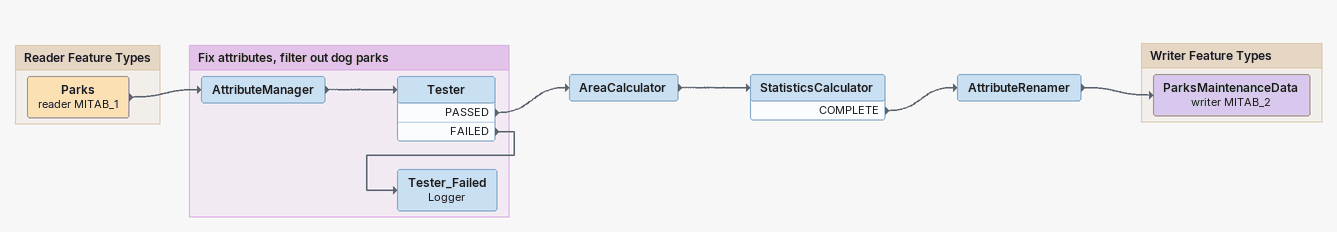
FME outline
AreaCalculator
    -> StatisticsCalculator
StatisticsCalculator
    COMPLETE -> AttributeRenamer
AttributeRenamer
    -> ParksMaintenanceData (writer MITAB_2)

Bookmark: Reader Feature Types
Parks (reader MITAB_1)
    -> AttributeManager

Bookmark: Fix attributes, filter out dog parks
AttributeManager
    -> Tester
Tester
    PASSED -> AreaCalculator
    FAILED -> Tester_Failed
Tester_Failed: Logger

Bookmark: Writer Feature Types
ParksMaintenanceData (writer MITAB_2)
